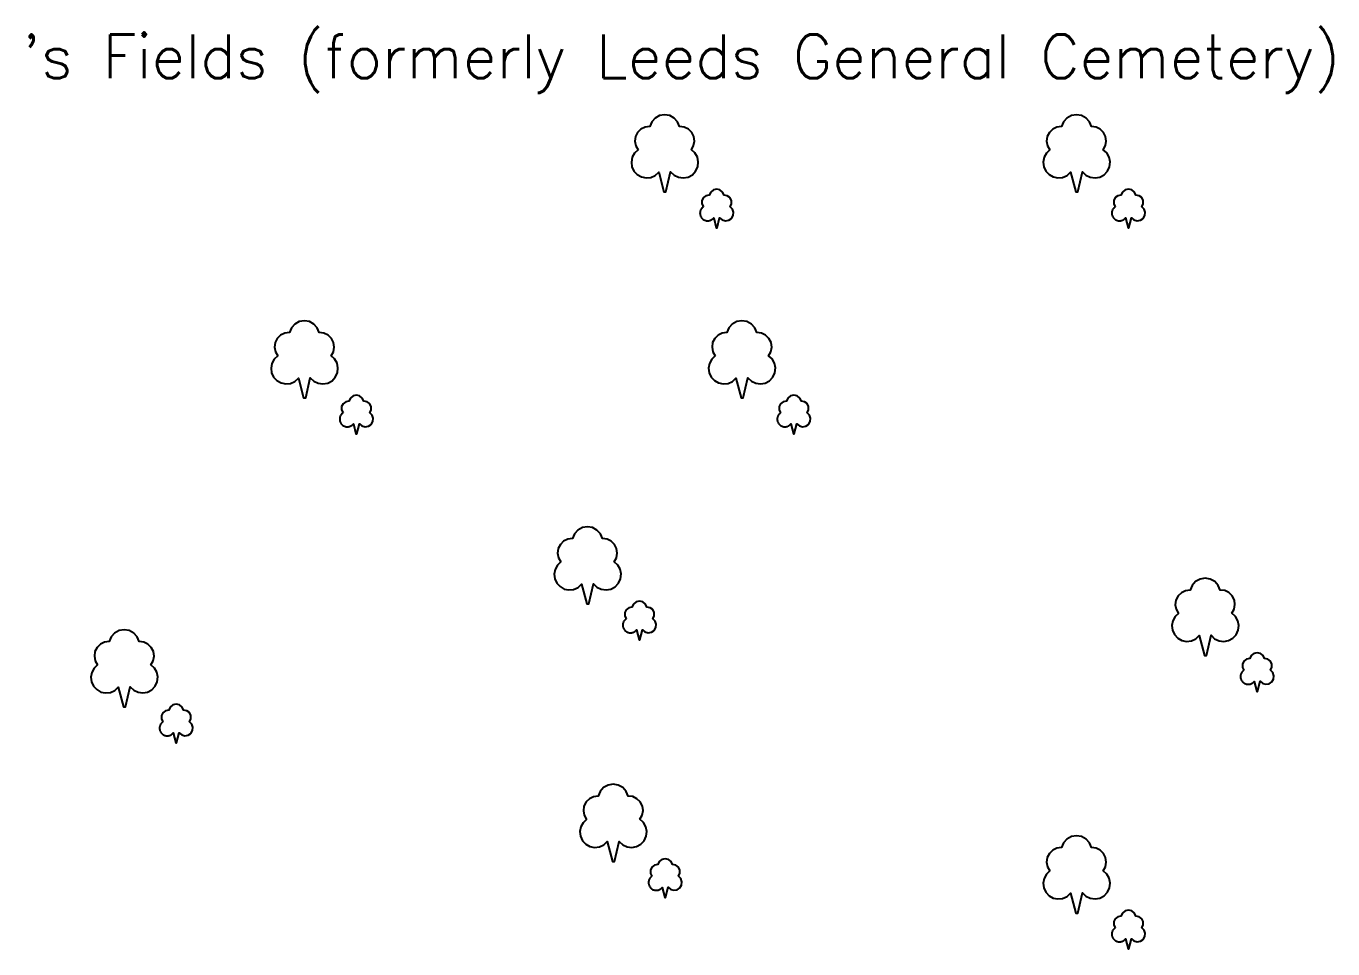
# Model space of a CAD drawing. Extents: x 427500 to 429848, y 434500 to 436505.
# Drawn here: x 429313.4 to 429364.1, y 434773.1 to 434808.9 of the extents above; entities that cross this region are included whole.
import ezdxf

# ---------------------------------------------------------------- set-up
doc = ezdxf.new("R2010")
doc.units = 0
doc.layers.add('LPTIP_Ex_Base', color=8, linetype='Continuous')
doc.styles.add('MtXpl_Romans', font='romans__.ttf')

msp = doc.modelspace()

# ---------------------------------------------------------------- linework, layer by layer
at = {"layer": 'LPTIP_Ex_Base', "color": 251, "true_color": 0x636466}
for points in [[(429337.126, 434804.097), (429336.99, 434803.969), (429336.901, 434803.806), (429336.866, 434803.623), (429336.888, 434803.439), (429336.967, 434803.27), (429337.094, 434803.134), (429337.256, 434803.043), (429337.439, 434803.007), (429337.624, 434803.028), (429337.793, 434803.106), (429337.93, 434803.232), (429337.931, 434803.235), (429338.132, 434802.461), (429338.212, 434802.461), (429338.393, 434803.244), (429338.393, 434803.244), (429338.529, 434803.113), (429338.699, 434803.031), (429338.885, 434803.007), (429339.07, 434803.041), (429339.236, 434803.131), (429339.364, 434803.269), (429339.444, 434803.439), (429339.467, 434803.626), (429339.43, 434803.811), (429339.338, 434803.975), (429339.199, 434804.102), (429339.287, 434804.259), (429339.319, 434804.436), (429339.294, 434804.615), (429339.212, 434804.775), (429339.083, 434804.901), (429338.92, 434804.979), (429338.741, 434805), (429338.741, 434805), (429338.664, 434805.184), (429338.531, 434805.331), (429338.356, 434805.427), (429338.16, 434805.461), (429337.964, 434805.427), (429337.789, 434805.331), (429337.656, 434805.184), (429337.579, 434805), (429337.399, 434804.978), (429337.236, 434804.9), (429337.107, 434804.773), (429337.025, 434804.611), (429337.001, 434804.431), (429337.036, 434804.254), (429337.126, 434804.097)], [(429353.126, 434804.097), (429352.99, 434803.969), (429352.901, 434803.806), (429352.866, 434803.623), (429352.888, 434803.439), (429352.967, 434803.27), (429353.094, 434803.134), (429353.256, 434803.043), (429353.439, 434803.007), (429353.624, 434803.028), (429353.793, 434803.106), (429353.93, 434803.232), (429353.931, 434803.235), (429354.132, 434802.461), (429354.212, 434802.461), (429354.393, 434803.244), (429354.393, 434803.244), (429354.529, 434803.113), (429354.699, 434803.031), (429354.885, 434803.007), (429355.07, 434803.041), (429355.236, 434803.131), (429355.364, 434803.269), (429355.444, 434803.439), (429355.467, 434803.626), (429355.43, 434803.811), (429355.338, 434803.975), (429355.199, 434804.102), (429355.287, 434804.259), (429355.319, 434804.436), (429355.294, 434804.615), (429355.212, 434804.775), (429355.083, 434804.901), (429354.92, 434804.979), (429354.741, 434805), (429354.741, 434805), (429354.664, 434805.184), (429354.531, 434805.331), (429354.356, 434805.427), (429354.16, 434805.461), (429353.964, 434805.427), (429353.789, 434805.331), (429353.656, 434805.184), (429353.579, 434805), (429353.399, 434804.978), (429353.236, 434804.9), (429353.107, 434804.773), (429353.025, 434804.611), (429353.001, 434804.431), (429353.036, 434804.254), (429353.126, 434804.097)], [(429339.663, 434801.887), (429339.648, 434801.876), (429339.634, 434801.864), (429339.62, 434801.852), (429339.608, 434801.838), (429339.596, 434801.824), (429339.585, 434801.808), (429339.575, 434801.793), (429339.566, 434801.776), (429339.558, 434801.759), (429339.551, 434801.742), (429339.545, 434801.724), (429339.54, 434801.706), (429339.537, 434801.688), (429339.535, 434801.669), (429339.533, 434801.651), (429339.533, 434801.632), (429339.534, 434801.613), (429339.537, 434801.595), (429339.54, 434801.576), (429339.545, 434801.558), (429339.55, 434801.541), (429339.557, 434801.523), (429339.565, 434801.506), (429339.574, 434801.49), (429339.584, 434801.474), (429339.595, 434801.459), (429339.607, 434801.444), (429339.619, 434801.431), (429339.633, 434801.418), (429339.647, 434801.406), (429339.662, 434801.395), (429339.678, 434801.385), (429339.694, 434801.376), (429339.711, 434801.367), (429339.729, 434801.36), (429339.746, 434801.355), (429339.764, 434801.35), (429339.783, 434801.346), (429339.801, 434801.344), (429339.82, 434801.342), (429339.838, 434801.342), (429339.857, 434801.343), (429339.876, 434801.345), (429339.894, 434801.349), (429339.912, 434801.353), (429339.93, 434801.359), (429339.947, 434801.365), (429339.964, 434801.373), (429339.981, 434801.382), (429339.997, 434801.392), (429340.012, 434801.403), (429340.027, 434801.414), (429340.04, 434801.427), (429340.053, 434801.441), (429340.065, 434801.455), (429340.066, 434801.456), (429340.167, 434801.069), (429340.194, 434801.069), (429340.297, 434801.461), (429340.297, 434801.461), (429340.395, 434801.377), (429340.52, 434801.343), (429340.647, 434801.364), (429340.753, 434801.436), (429340.819, 434801.547), (429340.832, 434801.676), (429340.79, 434801.797), (429340.7, 434801.89), (429340.754, 434802.003), (429340.752, 434802.129), (429340.695, 434802.241), (429340.595, 434802.316), (429340.471, 434802.339), (429340.413, 434802.458), (429340.309, 434802.54), (429340.181, 434802.569), (429340.052, 434802.54), (429339.948, 434802.458), (429339.89, 434802.339), (429339.766, 434802.316), (429339.665, 434802.24), (429339.608, 434802.127), (429339.608, 434802.001), (429339.663, 434801.887)], [(429355.663, 434801.887), (429355.648, 434801.876), (429355.634, 434801.864), (429355.62, 434801.852), (429355.608, 434801.838), (429355.596, 434801.824), (429355.585, 434801.808), (429355.575, 434801.793), (429355.566, 434801.776), (429355.558, 434801.759), (429355.551, 434801.742), (429355.545, 434801.724), (429355.54, 434801.706), (429355.537, 434801.688), (429355.535, 434801.669), (429355.533, 434801.651), (429355.533, 434801.632), (429355.534, 434801.613), (429355.537, 434801.595), (429355.54, 434801.576), (429355.545, 434801.558), (429355.55, 434801.541), (429355.557, 434801.523), (429355.565, 434801.506), (429355.574, 434801.49), (429355.584, 434801.474), (429355.595, 434801.459), (429355.607, 434801.444), (429355.619, 434801.431), (429355.633, 434801.418), (429355.647, 434801.406), (429355.662, 434801.395), (429355.678, 434801.385), (429355.694, 434801.376), (429355.711, 434801.367), (429355.729, 434801.36), (429355.746, 434801.355), (429355.764, 434801.35), (429355.783, 434801.346), (429355.801, 434801.344), (429355.82, 434801.342), (429355.838, 434801.342), (429355.857, 434801.343), (429355.876, 434801.345), (429355.894, 434801.349), (429355.912, 434801.353), (429355.93, 434801.359), (429355.947, 434801.365), (429355.964, 434801.373), (429355.981, 434801.382), (429355.997, 434801.392), (429356.012, 434801.403), (429356.027, 434801.414), (429356.04, 434801.427), (429356.053, 434801.441), (429356.065, 434801.455), (429356.066, 434801.456), (429356.167, 434801.069), (429356.194, 434801.069), (429356.297, 434801.461), (429356.297, 434801.461), (429356.395, 434801.377), (429356.52, 434801.343), (429356.647, 434801.364), (429356.753, 434801.436), (429356.819, 434801.547), (429356.832, 434801.676), (429356.79, 434801.797), (429356.7, 434801.89), (429356.754, 434802.003), (429356.752, 434802.129), (429356.695, 434802.241), (429356.595, 434802.316), (429356.471, 434802.339), (429356.413, 434802.458), (429356.309, 434802.54), (429356.181, 434802.569), (429356.052, 434802.54), (429355.948, 434802.458), (429355.89, 434802.339), (429355.766, 434802.316), (429355.665, 434802.24), (429355.608, 434802.127), (429355.608, 434802.001), (429355.663, 434801.887)], [(429323.126, 434796.097), (429322.99, 434795.969), (429322.901, 434795.806), (429322.866, 434795.623), (429322.888, 434795.439), (429322.967, 434795.27), (429323.094, 434795.134), (429323.256, 434795.043), (429323.439, 434795.007), (429323.624, 434795.028), (429323.793, 434795.106), (429323.93, 434795.232), (429323.931, 434795.235), (429324.132, 434794.461), (429324.212, 434794.461), (429324.393, 434795.244), (429324.393, 434795.244), (429324.529, 434795.113), (429324.699, 434795.031), (429324.885, 434795.007), (429325.07, 434795.041), (429325.236, 434795.131), (429325.364, 434795.269), (429325.444, 434795.439), (429325.467, 434795.626), (429325.43, 434795.811), (429325.338, 434795.975), (429325.199, 434796.102), (429325.287, 434796.259), (429325.319, 434796.436), (429325.294, 434796.615), (429325.212, 434796.775), (429325.083, 434796.901), (429324.92, 434796.979), (429324.741, 434797), (429324.741, 434797), (429324.664, 434797.184), (429324.531, 434797.331), (429324.356, 434797.427), (429324.16, 434797.461), (429323.964, 434797.427), (429323.789, 434797.331), (429323.656, 434797.184), (429323.579, 434797), (429323.399, 434796.978), (429323.236, 434796.9), (429323.107, 434796.773), (429323.025, 434796.611), (429323.001, 434796.431), (429323.036, 434796.254), (429323.126, 434796.097)], [(429340.126, 434796.097), (429339.99, 434795.969), (429339.901, 434795.806), (429339.866, 434795.623), (429339.888, 434795.439), (429339.967, 434795.27), (429340.094, 434795.134), (429340.256, 434795.043), (429340.439, 434795.007), (429340.624, 434795.028), (429340.793, 434795.106), (429340.93, 434795.232), (429340.931, 434795.235), (429341.132, 434794.461), (429341.212, 434794.461), (429341.393, 434795.244), (429341.393, 434795.244), (429341.529, 434795.113), (429341.699, 434795.031), (429341.885, 434795.007), (429342.07, 434795.041), (429342.236, 434795.131), (429342.364, 434795.269), (429342.444, 434795.439), (429342.467, 434795.626), (429342.43, 434795.811), (429342.338, 434795.975), (429342.199, 434796.102), (429342.287, 434796.259), (429342.319, 434796.436), (429342.294, 434796.615), (429342.212, 434796.775), (429342.083, 434796.901), (429341.92, 434796.979), (429341.741, 434797), (429341.741, 434797), (429341.664, 434797.184), (429341.531, 434797.331), (429341.356, 434797.427), (429341.16, 434797.461), (429340.964, 434797.427), (429340.789, 434797.331), (429340.656, 434797.184), (429340.579, 434797), (429340.399, 434796.978), (429340.236, 434796.9), (429340.107, 434796.773), (429340.025, 434796.611), (429340.001, 434796.431), (429340.036, 434796.254), (429340.126, 434796.097)], [(429325.663, 434793.887), (429325.648, 434793.876), (429325.634, 434793.864), (429325.62, 434793.852), (429325.608, 434793.838), (429325.596, 434793.824), (429325.585, 434793.808), (429325.575, 434793.793), (429325.566, 434793.776), (429325.558, 434793.759), (429325.551, 434793.742), (429325.545, 434793.724), (429325.54, 434793.706), (429325.537, 434793.688), (429325.535, 434793.669), (429325.533, 434793.651), (429325.533, 434793.632), (429325.534, 434793.613), (429325.537, 434793.595), (429325.54, 434793.576), (429325.545, 434793.558), (429325.55, 434793.541), (429325.557, 434793.523), (429325.565, 434793.506), (429325.574, 434793.49), (429325.584, 434793.474), (429325.595, 434793.459), (429325.607, 434793.444), (429325.619, 434793.431), (429325.633, 434793.418), (429325.647, 434793.406), (429325.662, 434793.395), (429325.678, 434793.385), (429325.694, 434793.376), (429325.711, 434793.367), (429325.729, 434793.36), (429325.746, 434793.355), (429325.764, 434793.35), (429325.783, 434793.346), (429325.801, 434793.344), (429325.82, 434793.342), (429325.838, 434793.342), (429325.857, 434793.343), (429325.876, 434793.345), (429325.894, 434793.349), (429325.912, 434793.353), (429325.93, 434793.359), (429325.947, 434793.365), (429325.964, 434793.373), (429325.981, 434793.382), (429325.997, 434793.392), (429326.012, 434793.403), (429326.027, 434793.414), (429326.04, 434793.427), (429326.053, 434793.441), (429326.065, 434793.455), (429326.066, 434793.456), (429326.167, 434793.069), (429326.194, 434793.069), (429326.297, 434793.461), (429326.297, 434793.461), (429326.395, 434793.377), (429326.52, 434793.343), (429326.647, 434793.364), (429326.753, 434793.436), (429326.819, 434793.547), (429326.832, 434793.676), (429326.79, 434793.797), (429326.7, 434793.89), (429326.754, 434794.003), (429326.752, 434794.129), (429326.695, 434794.241), (429326.595, 434794.316), (429326.471, 434794.339), (429326.413, 434794.458), (429326.309, 434794.54), (429326.181, 434794.569), (429326.052, 434794.54), (429325.948, 434794.458), (429325.89, 434794.339), (429325.766, 434794.316), (429325.665, 434794.24), (429325.608, 434794.127), (429325.608, 434794.001), (429325.663, 434793.887)], [(429342.663, 434793.887), (429342.648, 434793.876), (429342.634, 434793.864), (429342.62, 434793.852), (429342.608, 434793.838), (429342.596, 434793.824), (429342.585, 434793.808), (429342.575, 434793.793), (429342.566, 434793.776), (429342.558, 434793.759), (429342.551, 434793.742), (429342.545, 434793.724), (429342.54, 434793.706), (429342.537, 434793.688), (429342.535, 434793.669), (429342.533, 434793.651), (429342.533, 434793.632), (429342.534, 434793.613), (429342.537, 434793.595), (429342.54, 434793.576), (429342.545, 434793.558), (429342.55, 434793.541), (429342.557, 434793.523), (429342.565, 434793.506), (429342.574, 434793.49), (429342.584, 434793.474), (429342.595, 434793.459), (429342.607, 434793.444), (429342.619, 434793.431), (429342.633, 434793.418), (429342.647, 434793.406), (429342.662, 434793.395), (429342.678, 434793.385), (429342.694, 434793.376), (429342.711, 434793.367), (429342.729, 434793.36), (429342.746, 434793.355), (429342.764, 434793.35), (429342.783, 434793.346), (429342.801, 434793.344), (429342.82, 434793.342), (429342.838, 434793.342), (429342.857, 434793.343), (429342.876, 434793.345), (429342.894, 434793.349), (429342.912, 434793.353), (429342.93, 434793.359), (429342.947, 434793.365), (429342.964, 434793.373), (429342.981, 434793.382), (429342.997, 434793.392), (429343.012, 434793.403), (429343.027, 434793.414), (429343.04, 434793.427), (429343.053, 434793.441), (429343.065, 434793.455), (429343.066, 434793.456), (429343.167, 434793.069), (429343.194, 434793.069), (429343.297, 434793.461), (429343.297, 434793.461), (429343.395, 434793.377), (429343.52, 434793.343), (429343.647, 434793.364), (429343.753, 434793.436), (429343.819, 434793.547), (429343.832, 434793.676), (429343.79, 434793.797), (429343.7, 434793.89), (429343.754, 434794.003), (429343.752, 434794.129), (429343.695, 434794.241), (429343.595, 434794.316), (429343.471, 434794.339), (429343.413, 434794.458), (429343.309, 434794.54), (429343.181, 434794.569), (429343.052, 434794.54), (429342.948, 434794.458), (429342.89, 434794.339), (429342.766, 434794.316), (429342.665, 434794.24), (429342.608, 434794.127), (429342.608, 434794.001), (429342.663, 434793.887)], [(429334.126, 434788.097), (429333.99, 434787.969), (429333.901, 434787.806), (429333.866, 434787.623), (429333.888, 434787.439), (429333.967, 434787.27), (429334.094, 434787.134), (429334.256, 434787.043), (429334.439, 434787.007), (429334.624, 434787.028), (429334.793, 434787.106), (429334.93, 434787.232), (429334.931, 434787.235), (429335.132, 434786.461), (429335.212, 434786.461), (429335.393, 434787.244), (429335.393, 434787.244), (429335.529, 434787.113), (429335.699, 434787.031), (429335.885, 434787.007), (429336.07, 434787.041), (429336.236, 434787.131), (429336.364, 434787.269), (429336.444, 434787.439), (429336.467, 434787.626), (429336.43, 434787.811), (429336.338, 434787.975), (429336.199, 434788.102), (429336.287, 434788.259), (429336.319, 434788.436), (429336.294, 434788.615), (429336.212, 434788.775), (429336.083, 434788.901), (429335.92, 434788.979), (429335.741, 434789), (429335.741, 434789), (429335.664, 434789.184), (429335.531, 434789.331), (429335.356, 434789.427), (429335.16, 434789.461), (429334.964, 434789.427), (429334.789, 434789.331), (429334.656, 434789.184), (429334.579, 434789), (429334.399, 434788.978), (429334.236, 434788.9), (429334.107, 434788.773), (429334.025, 434788.611), (429334.001, 434788.431), (429334.036, 434788.254), (429334.126, 434788.097)], [(429358.126, 434786.097), (429357.99, 434785.969), (429357.901, 434785.806), (429357.866, 434785.623), (429357.888, 434785.439), (429357.967, 434785.27), (429358.094, 434785.134), (429358.256, 434785.043), (429358.439, 434785.007), (429358.624, 434785.028), (429358.793, 434785.106), (429358.93, 434785.232), (429358.931, 434785.235), (429359.132, 434784.461), (429359.212, 434784.461), (429359.393, 434785.244), (429359.393, 434785.244), (429359.529, 434785.113), (429359.699, 434785.031), (429359.885, 434785.007), (429360.07, 434785.041), (429360.236, 434785.131), (429360.364, 434785.269), (429360.444, 434785.439), (429360.467, 434785.626), (429360.43, 434785.811), (429360.338, 434785.975), (429360.199, 434786.102), (429360.287, 434786.259), (429360.319, 434786.436), (429360.294, 434786.615), (429360.212, 434786.775), (429360.083, 434786.901), (429359.92, 434786.979), (429359.741, 434787), (429359.741, 434787), (429359.664, 434787.184), (429359.531, 434787.331), (429359.356, 434787.427), (429359.16, 434787.461), (429358.964, 434787.427), (429358.789, 434787.331), (429358.656, 434787.184), (429358.579, 434787), (429358.399, 434786.978), (429358.236, 434786.9), (429358.107, 434786.773), (429358.025, 434786.611), (429358.001, 434786.431), (429358.036, 434786.254), (429358.126, 434786.097)], [(429336.663, 434785.887), (429336.648, 434785.876), (429336.634, 434785.864), (429336.62, 434785.852), (429336.608, 434785.838), (429336.596, 434785.824), (429336.585, 434785.808), (429336.575, 434785.793), (429336.566, 434785.776), (429336.558, 434785.759), (429336.551, 434785.742), (429336.545, 434785.724), (429336.54, 434785.706), (429336.537, 434785.688), (429336.535, 434785.669), (429336.533, 434785.651), (429336.533, 434785.632), (429336.534, 434785.613), (429336.537, 434785.595), (429336.54, 434785.576), (429336.545, 434785.558), (429336.55, 434785.541), (429336.557, 434785.523), (429336.565, 434785.506), (429336.574, 434785.49), (429336.584, 434785.474), (429336.595, 434785.459), (429336.607, 434785.444), (429336.619, 434785.431), (429336.633, 434785.418), (429336.647, 434785.406), (429336.662, 434785.395), (429336.678, 434785.385), (429336.694, 434785.376), (429336.711, 434785.367), (429336.729, 434785.36), (429336.746, 434785.355), (429336.764, 434785.35), (429336.783, 434785.346), (429336.801, 434785.344), (429336.82, 434785.342), (429336.838, 434785.342), (429336.857, 434785.343), (429336.876, 434785.345), (429336.894, 434785.349), (429336.912, 434785.353), (429336.93, 434785.359), (429336.947, 434785.365), (429336.964, 434785.373), (429336.981, 434785.382), (429336.997, 434785.392), (429337.012, 434785.403), (429337.027, 434785.414), (429337.04, 434785.427), (429337.053, 434785.441), (429337.065, 434785.455), (429337.066, 434785.456), (429337.167, 434785.069), (429337.194, 434785.069), (429337.297, 434785.461), (429337.297, 434785.461), (429337.395, 434785.377), (429337.52, 434785.343), (429337.647, 434785.364), (429337.753, 434785.436), (429337.819, 434785.547), (429337.832, 434785.676), (429337.79, 434785.797), (429337.7, 434785.89), (429337.754, 434786.003), (429337.752, 434786.129), (429337.695, 434786.241), (429337.595, 434786.316), (429337.471, 434786.339), (429337.413, 434786.458), (429337.309, 434786.54), (429337.181, 434786.569), (429337.052, 434786.54), (429336.948, 434786.458), (429336.89, 434786.339), (429336.766, 434786.316), (429336.665, 434786.24), (429336.608, 434786.127), (429336.608, 434786.001), (429336.663, 434785.887)], [(429316.126, 434784.097), (429315.99, 434783.969), (429315.901, 434783.806), (429315.866, 434783.623), (429315.888, 434783.439), (429315.967, 434783.27), (429316.094, 434783.134), (429316.256, 434783.043), (429316.439, 434783.007), (429316.624, 434783.028), (429316.793, 434783.106), (429316.93, 434783.232), (429316.931, 434783.235), (429317.132, 434782.461), (429317.212, 434782.461), (429317.393, 434783.244), (429317.393, 434783.244), (429317.529, 434783.113), (429317.699, 434783.031), (429317.885, 434783.007), (429318.07, 434783.041), (429318.236, 434783.131), (429318.364, 434783.269), (429318.444, 434783.439), (429318.467, 434783.626), (429318.43, 434783.811), (429318.338, 434783.975), (429318.199, 434784.102), (429318.287, 434784.259), (429318.319, 434784.436), (429318.294, 434784.615), (429318.212, 434784.775), (429318.083, 434784.901), (429317.92, 434784.979), (429317.741, 434785), (429317.741, 434785), (429317.664, 434785.184), (429317.531, 434785.331), (429317.356, 434785.427), (429317.16, 434785.461), (429316.964, 434785.427), (429316.789, 434785.331), (429316.656, 434785.184), (429316.579, 434785), (429316.399, 434784.978), (429316.236, 434784.9), (429316.107, 434784.773), (429316.025, 434784.611), (429316.001, 434784.431), (429316.036, 434784.254), (429316.126, 434784.097)], [(429360.663, 434783.887), (429360.648, 434783.876), (429360.634, 434783.864), (429360.62, 434783.852), (429360.608, 434783.838), (429360.596, 434783.824), (429360.585, 434783.808), (429360.575, 434783.793), (429360.566, 434783.776), (429360.558, 434783.759), (429360.551, 434783.742), (429360.545, 434783.724), (429360.54, 434783.706), (429360.537, 434783.688), (429360.535, 434783.669), (429360.533, 434783.651), (429360.533, 434783.632), (429360.534, 434783.613), (429360.537, 434783.595), (429360.54, 434783.576), (429360.545, 434783.558), (429360.55, 434783.541), (429360.557, 434783.523), (429360.565, 434783.506), (429360.574, 434783.49), (429360.584, 434783.474), (429360.595, 434783.459), (429360.607, 434783.444), (429360.619, 434783.431), (429360.633, 434783.418), (429360.647, 434783.406), (429360.662, 434783.395), (429360.678, 434783.385), (429360.694, 434783.376), (429360.711, 434783.367), (429360.729, 434783.36), (429360.746, 434783.355), (429360.764, 434783.35), (429360.783, 434783.346), (429360.801, 434783.344), (429360.82, 434783.342), (429360.838, 434783.342), (429360.857, 434783.343), (429360.876, 434783.345), (429360.894, 434783.349), (429360.912, 434783.353), (429360.93, 434783.359), (429360.947, 434783.365), (429360.964, 434783.373), (429360.981, 434783.382), (429360.997, 434783.392), (429361.012, 434783.403), (429361.027, 434783.414), (429361.04, 434783.427), (429361.053, 434783.441), (429361.065, 434783.455), (429361.066, 434783.456), (429361.167, 434783.069), (429361.194, 434783.069), (429361.297, 434783.461), (429361.297, 434783.461), (429361.395, 434783.377), (429361.52, 434783.343), (429361.647, 434783.364), (429361.753, 434783.436), (429361.819, 434783.547), (429361.832, 434783.676), (429361.79, 434783.797), (429361.7, 434783.89), (429361.754, 434784.003), (429361.752, 434784.129), (429361.695, 434784.241), (429361.595, 434784.316), (429361.471, 434784.339), (429361.413, 434784.458), (429361.309, 434784.54), (429361.181, 434784.569), (429361.052, 434784.54), (429360.948, 434784.458), (429360.89, 434784.339), (429360.766, 434784.316), (429360.665, 434784.24), (429360.608, 434784.127), (429360.608, 434784.001), (429360.663, 434783.887)], [(429318.663, 434781.887), (429318.648, 434781.876), (429318.634, 434781.864), (429318.62, 434781.852), (429318.608, 434781.838), (429318.596, 434781.824), (429318.585, 434781.808), (429318.575, 434781.793), (429318.566, 434781.776), (429318.558, 434781.759), (429318.551, 434781.742), (429318.545, 434781.724), (429318.54, 434781.706), (429318.537, 434781.688), (429318.535, 434781.669), (429318.533, 434781.651), (429318.533, 434781.632), (429318.534, 434781.613), (429318.537, 434781.595), (429318.54, 434781.576), (429318.545, 434781.558), (429318.55, 434781.541), (429318.557, 434781.523), (429318.565, 434781.506), (429318.574, 434781.49), (429318.584, 434781.474), (429318.595, 434781.459), (429318.607, 434781.444), (429318.619, 434781.431), (429318.633, 434781.418), (429318.647, 434781.406), (429318.662, 434781.395), (429318.678, 434781.385), (429318.694, 434781.376), (429318.711, 434781.367), (429318.729, 434781.36), (429318.746, 434781.355), (429318.764, 434781.35), (429318.783, 434781.346), (429318.801, 434781.344), (429318.82, 434781.342), (429318.838, 434781.342), (429318.857, 434781.343), (429318.876, 434781.345), (429318.894, 434781.349), (429318.912, 434781.353), (429318.93, 434781.359), (429318.947, 434781.365), (429318.964, 434781.373), (429318.981, 434781.382), (429318.997, 434781.392), (429319.012, 434781.403), (429319.027, 434781.414), (429319.04, 434781.427), (429319.053, 434781.441), (429319.065, 434781.455), (429319.066, 434781.456), (429319.167, 434781.069), (429319.194, 434781.069), (429319.297, 434781.461), (429319.297, 434781.461), (429319.395, 434781.377), (429319.52, 434781.343), (429319.647, 434781.364), (429319.753, 434781.436), (429319.819, 434781.547), (429319.832, 434781.676), (429319.79, 434781.797), (429319.7, 434781.89), (429319.754, 434782.003), (429319.752, 434782.129), (429319.695, 434782.241), (429319.595, 434782.316), (429319.471, 434782.339), (429319.413, 434782.458), (429319.309, 434782.54), (429319.181, 434782.569), (429319.052, 434782.54), (429318.948, 434782.458), (429318.89, 434782.339), (429318.766, 434782.316), (429318.665, 434782.24), (429318.608, 434782.127), (429318.608, 434782.001), (429318.663, 434781.887)], [(429335.126, 434778.097), (429334.99, 434777.969), (429334.901, 434777.806), (429334.866, 434777.623), (429334.888, 434777.439), (429334.967, 434777.27), (429335.094, 434777.134), (429335.256, 434777.043), (429335.439, 434777.007), (429335.624, 434777.028), (429335.793, 434777.106), (429335.93, 434777.232), (429335.931, 434777.235), (429336.132, 434776.461), (429336.212, 434776.461), (429336.393, 434777.244), (429336.393, 434777.244), (429336.529, 434777.113), (429336.699, 434777.031), (429336.885, 434777.007), (429337.07, 434777.041), (429337.236, 434777.131), (429337.364, 434777.269), (429337.444, 434777.439), (429337.467, 434777.626), (429337.43, 434777.811), (429337.338, 434777.975), (429337.199, 434778.102), (429337.287, 434778.259), (429337.319, 434778.436), (429337.294, 434778.615), (429337.212, 434778.775), (429337.083, 434778.901), (429336.92, 434778.979), (429336.741, 434779), (429336.741, 434779), (429336.664, 434779.184), (429336.531, 434779.331), (429336.356, 434779.427), (429336.16, 434779.461), (429335.964, 434779.427), (429335.789, 434779.331), (429335.656, 434779.184), (429335.579, 434779), (429335.399, 434778.978), (429335.236, 434778.9), (429335.107, 434778.773), (429335.025, 434778.611), (429335.001, 434778.431), (429335.036, 434778.254), (429335.126, 434778.097)], [(429353.126, 434776.097), (429352.99, 434775.969), (429352.901, 434775.806), (429352.866, 434775.623), (429352.888, 434775.439), (429352.967, 434775.27), (429353.094, 434775.134), (429353.256, 434775.043), (429353.439, 434775.007), (429353.624, 434775.028), (429353.793, 434775.106), (429353.93, 434775.232), (429353.931, 434775.235), (429354.132, 434774.461), (429354.212, 434774.461), (429354.393, 434775.244), (429354.393, 434775.244), (429354.529, 434775.113), (429354.699, 434775.031), (429354.885, 434775.007), (429355.07, 434775.041), (429355.236, 434775.131), (429355.364, 434775.269), (429355.444, 434775.439), (429355.467, 434775.626), (429355.43, 434775.811), (429355.338, 434775.975), (429355.199, 434776.102), (429355.287, 434776.259), (429355.319, 434776.436), (429355.294, 434776.615), (429355.212, 434776.775), (429355.083, 434776.901), (429354.92, 434776.979), (429354.741, 434777), (429354.741, 434777), (429354.664, 434777.184), (429354.531, 434777.331), (429354.356, 434777.427), (429354.16, 434777.461), (429353.964, 434777.427), (429353.789, 434777.331), (429353.656, 434777.184), (429353.579, 434777), (429353.399, 434776.978), (429353.236, 434776.9), (429353.107, 434776.773), (429353.025, 434776.611), (429353.001, 434776.431), (429353.036, 434776.254), (429353.126, 434776.097)], [(429337.663, 434775.887), (429337.648, 434775.876), (429337.634, 434775.864), (429337.62, 434775.852), (429337.608, 434775.838), (429337.596, 434775.824), (429337.585, 434775.808), (429337.575, 434775.793), (429337.566, 434775.776), (429337.558, 434775.759), (429337.551, 434775.742), (429337.545, 434775.724), (429337.54, 434775.706), (429337.537, 434775.688), (429337.535, 434775.669), (429337.533, 434775.651), (429337.533, 434775.632), (429337.534, 434775.613), (429337.537, 434775.595), (429337.54, 434775.576), (429337.545, 434775.558), (429337.55, 434775.541), (429337.557, 434775.523), (429337.565, 434775.506), (429337.574, 434775.49), (429337.584, 434775.474), (429337.595, 434775.459), (429337.607, 434775.444), (429337.619, 434775.431), (429337.633, 434775.418), (429337.647, 434775.406), (429337.662, 434775.395), (429337.678, 434775.385), (429337.694, 434775.376), (429337.711, 434775.367), (429337.729, 434775.36), (429337.746, 434775.355), (429337.764, 434775.35), (429337.783, 434775.346), (429337.801, 434775.344), (429337.82, 434775.342), (429337.838, 434775.342), (429337.857, 434775.343), (429337.876, 434775.345), (429337.894, 434775.349), (429337.912, 434775.353), (429337.93, 434775.359), (429337.947, 434775.365), (429337.964, 434775.373), (429337.981, 434775.382), (429337.997, 434775.392), (429338.012, 434775.403), (429338.027, 434775.414), (429338.04, 434775.427), (429338.053, 434775.441), (429338.065, 434775.455), (429338.066, 434775.456), (429338.167, 434775.069), (429338.194, 434775.069), (429338.297, 434775.461), (429338.297, 434775.461), (429338.395, 434775.377), (429338.52, 434775.343), (429338.647, 434775.364), (429338.753, 434775.436), (429338.819, 434775.547), (429338.832, 434775.676), (429338.79, 434775.797), (429338.7, 434775.89), (429338.754, 434776.003), (429338.752, 434776.129), (429338.695, 434776.241), (429338.595, 434776.316), (429338.471, 434776.339), (429338.413, 434776.458), (429338.309, 434776.54), (429338.181, 434776.569), (429338.052, 434776.54), (429337.948, 434776.458), (429337.89, 434776.339), (429337.766, 434776.316), (429337.665, 434776.24), (429337.608, 434776.127), (429337.608, 434776.001), (429337.663, 434775.887)], [(429355.663, 434773.887), (429355.648, 434773.876), (429355.634, 434773.864), (429355.62, 434773.852), (429355.608, 434773.838), (429355.596, 434773.824), (429355.585, 434773.808), (429355.575, 434773.793), (429355.566, 434773.776), (429355.558, 434773.759), (429355.551, 434773.742), (429355.545, 434773.724), (429355.54, 434773.706), (429355.537, 434773.688), (429355.535, 434773.669), (429355.533, 434773.651), (429355.533, 434773.632), (429355.534, 434773.613), (429355.537, 434773.595), (429355.54, 434773.576), (429355.545, 434773.558), (429355.55, 434773.541), (429355.557, 434773.523), (429355.565, 434773.506), (429355.574, 434773.49), (429355.584, 434773.474), (429355.595, 434773.459), (429355.607, 434773.444), (429355.619, 434773.431), (429355.633, 434773.418), (429355.647, 434773.406), (429355.662, 434773.395), (429355.678, 434773.385), (429355.694, 434773.376), (429355.711, 434773.367), (429355.729, 434773.36), (429355.746, 434773.355), (429355.764, 434773.35), (429355.783, 434773.346), (429355.801, 434773.344), (429355.82, 434773.342), (429355.838, 434773.342), (429355.857, 434773.343), (429355.876, 434773.345), (429355.894, 434773.349), (429355.912, 434773.353), (429355.93, 434773.359), (429355.947, 434773.365), (429355.964, 434773.373), (429355.981, 434773.382), (429355.997, 434773.392), (429356.012, 434773.403), (429356.027, 434773.414), (429356.04, 434773.427), (429356.053, 434773.441), (429356.065, 434773.455), (429356.066, 434773.456), (429356.167, 434773.069), (429356.194, 434773.069), (429356.297, 434773.461), (429356.297, 434773.461), (429356.395, 434773.377), (429356.52, 434773.343), (429356.647, 434773.364), (429356.753, 434773.436), (429356.819, 434773.547), (429356.832, 434773.676), (429356.79, 434773.797), (429356.7, 434773.89), (429356.754, 434774.003), (429356.752, 434774.129), (429356.695, 434774.241), (429356.595, 434774.316), (429356.471, 434774.339), (429356.413, 434774.458), (429356.309, 434774.54), (429356.181, 434774.569), (429356.052, 434774.54), (429355.948, 434774.458), (429355.89, 434774.339), (429355.766, 434774.316), (429355.665, 434774.24), (429355.608, 434774.127), (429355.608, 434774.001), (429355.663, 434773.887)]]:
    msp.add_lwpolyline(points, dxfattribs=at)

# ---------------------------------------------------------------- texts
at = {"layer": 'LPTIP_Ex_Base', "color": 251, "true_color": 0x636466, "style": 'MtXpl_Romans'}
msp.add_text("St George's Fields (formerly Leeds General Cemetery)", height=1.7, dxfattribs=at).set_placement((429301.829, 434806.876))

doc.saveas('drawing.dxf')
